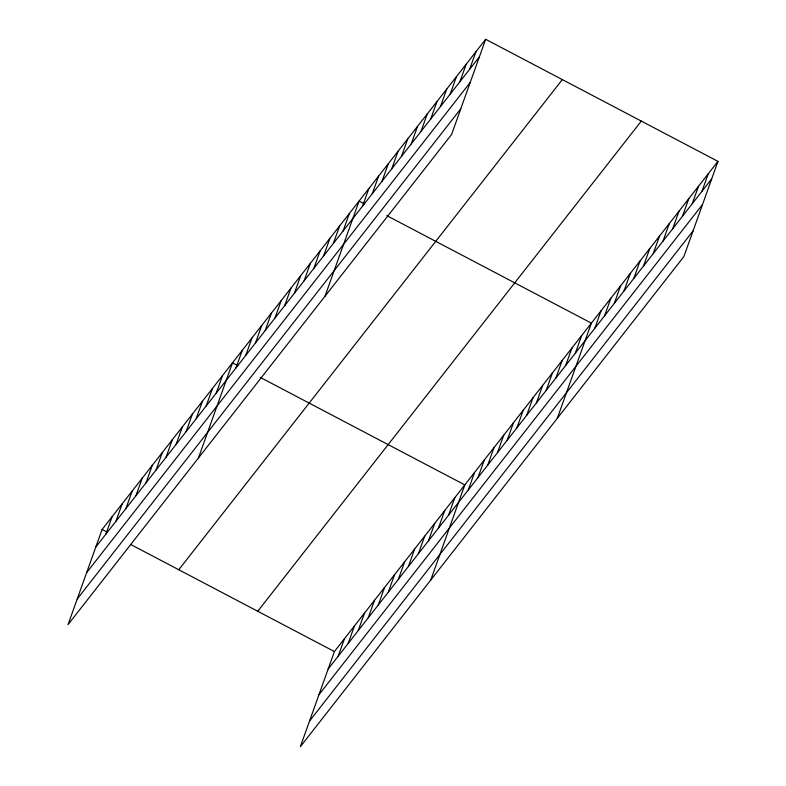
<?xml version="1.0" encoding="UTF-8"?>
<svg xmlns="http://www.w3.org/2000/svg" width="786" height="786" viewBox="0 0 786 786"><rect width="100%" height="100%" fill="white"/><g stroke="black" fill="none" stroke-linecap="round" stroke-linejoin="round"><path stroke-width="1.18" d="M485.66 39.3L102.111 529.459L68.038 624.615L451.596 134.445L485.66 39.3L717.962 161.385L683.889 256.541L300.34 746.7L334.404 651.555L717.962 161.385M105.864 534.175L112.143 516.648M115.896 521.364L122.174 503.826M125.927 508.542L132.205 491.004M135.958 495.72L142.237 478.183M145.99 482.899L152.268 465.361M156.021 470.077L162.299 452.549M166.052 457.265L172.331 439.728M176.084 444.444L182.362 426.906M186.115 431.622L192.393 414.084M196.146 418.8L202.424 401.263M206.178 405.979L212.456 388.451M216.209 393.167L222.487 375.629M198.445 457.953L232.518 362.808L237.844 365.608M235.977 367.897L242.255 350.369M245.713 355.459L251.992 337.921M255.45 343.01L261.728 325.483M265.187 330.572L271.465 313.034M274.923 318.134L281.201 300.596M284.66 305.685L290.938 288.148M294.396 293.247L300.674 275.709M304.133 280.799L310.411 263.271M313.869 268.36L320.148 250.822M323.606 255.912L329.884 238.384M333.343 243.473L339.621 225.936M343.079 231.035L349.357 213.497M325.021 296.204L359.094 201.059L364.419 203.849M362.552 206.148L368.83 188.611M372.289 193.7L378.567 176.172M382.025 181.261L388.304 163.724M391.762 168.823L398.04 151.285M401.499 156.375L407.777 138.837M411.235 143.936L417.513 126.399M420.972 131.488L427.25 113.96M430.708 119.05L436.987 101.512M440.435 106.601L446.723 89.073M450.172 94.163L456.45 76.625M459.908 81.724L466.186 64.187M469.645 69.276L475.923 51.738M338.157 656.271L344.435 638.733M348.188 643.449L354.466 625.911M358.22 630.627L364.498 613.09M368.251 617.806L374.529 600.268M378.282 604.984L384.56 587.456M388.313 592.172L394.592 574.635M398.345 579.351L404.623 561.813M408.376 566.529L414.654 548.992M418.407 553.708L424.686 536.17M428.439 540.886L434.717 523.358M438.47 528.074L444.748 510.536M448.501 515.252L454.78 497.715M430.748 580.048L464.811 484.893L260.195 377.359M468.269 489.992L474.548 472.455M478.006 477.544L484.284 460.007M487.742 465.106L494.021 447.568M497.479 452.657L503.757 435.13M507.216 440.219L513.494 422.681M516.952 427.771L523.23 410.243M526.689 415.332L532.967 397.795M536.425 402.894L542.704 385.356M546.162 390.445L552.44 372.908M555.899 378.007L562.177 360.469M565.635 365.559L571.913 348.031M575.372 353.12L581.65 335.583M557.313 418.29L591.386 323.144L386.771 215.6M594.845 328.234L601.123 310.696M604.581 315.795L610.86 298.258M614.318 303.347L620.596 285.809M624.055 290.908L630.333 273.371M633.791 278.46L640.069 260.932M643.528 266.022L649.806 248.484M653.264 253.573L659.542 236.046M663.001 241.135L669.279 223.597M672.737 228.697L679.016 211.159M682.474 216.248L688.752 198.72M692.211 203.81L698.489 186.272M701.947 191.362L708.225 173.834M95.833 546.997L479.381 56.838M86.657 572.611L470.215 82.451M77.215 599.001L460.763 108.832M178.766 569.752L562.324 79.592M257.749 611.262L641.297 121.103M328.126 669.082L711.684 178.923M318.959 694.696L702.507 204.537M309.507 721.086L693.065 230.927M102.111 529.459L107.436 532.26M130.859 544.57L334.404 651.555"/></g></svg>
